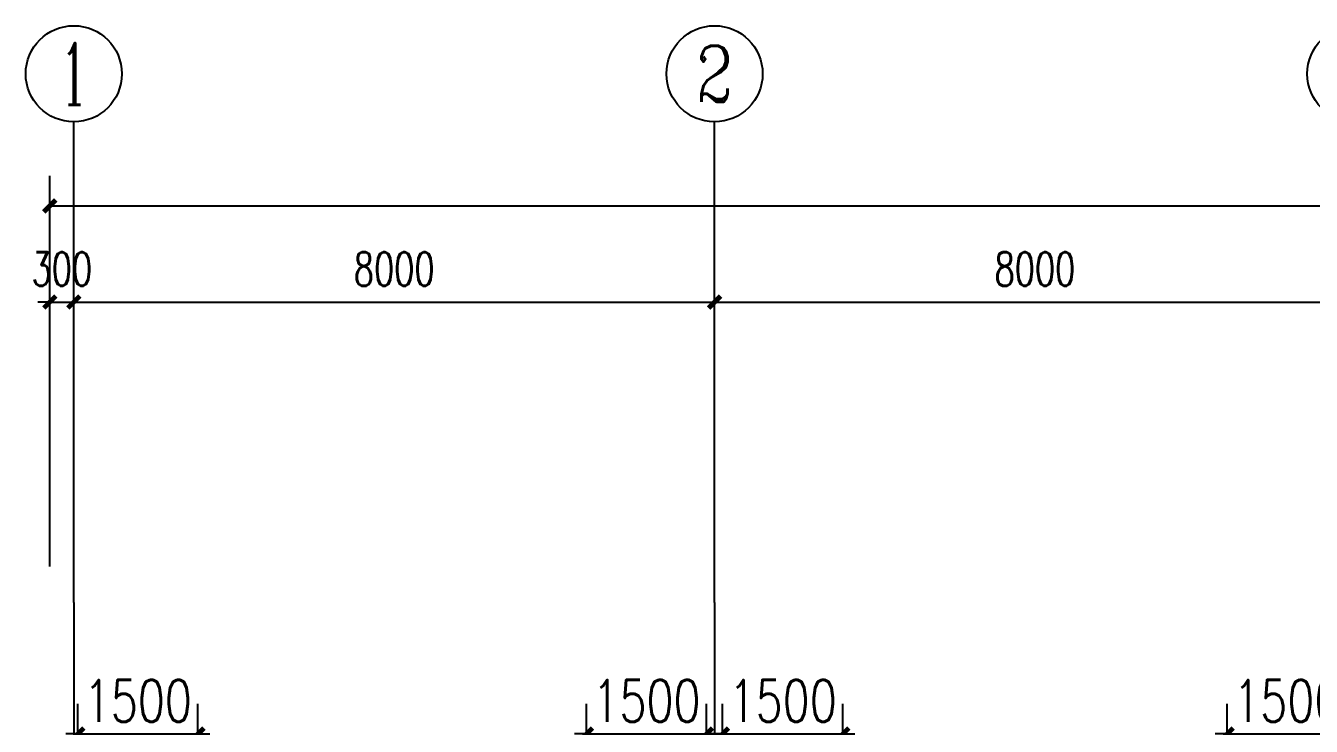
# Model space of a CAD drawing. Extents: x 0 to 2838408, y -923048 to 203859.
# Drawn here: x 2680663 to 2696713, y -329122 to -320375 of the extents above; entities that cross this region are included whole.
import ezdxf
from ezdxf.enums import TextEntityAlignment as Align

# ---------------------------------------------------------------- set-up
doc = ezdxf.new("R2010")
doc.units = 0
doc.header["$LTSCALE"] = 1000
for name, color, linetype in [('AXIS', 3, 'Continuous'), ('AXIS_TEXT', 7, 'Continuous'), ('DOTE', 8, 'Continuous'), ('TWT_DIM', 3, 'Continuous'), ('XREF', 8, 'Continuous')]:
    doc.layers.add(name, color=color, linetype=linetype)
doc.styles.add('_TCH_AXIS', font='COMPLEX', dxfattribs={"bigfont": 'GBCBIG'})
doc.styles.add('_TCH_DIM_T3', font='SIMPLEX', dxfattribs={"width": 0.75, "bigfont": 'HZTXT'})
doc.styles.add('A_DIM_T3', font='SIMPLEX', dxfattribs={"width": 0.7, "bigfont": 'HZ'})
doc.styles.add('COMPLEX', font='COMPLEX')
doc.dimstyles.new('_TCH_ARCH&&150', dxfattribs={"dimtxt": 420, "dimasz": 150, "dimexe": 375, "dimexo": 450, "dimgap": 202.5, "dimtad": 1, "dimdec": 0, "dimzin": 0, "dimdsep": 46, "dimtxsty": 'A_DIM_T3', "dimblk": 'ARCHTICK', "dimcen": 0.09, "dimclrt": 7, "dimazin": 2, "dimtfac": 1, "dimtdec": 0, "dimtix": 1, "dimtmove": 2, "dimatfit": 3, "dimfxl": 150, "dimtolj": 1, "dimtzin": 0, "dimarcsym": 0})
doc.dimstyles.new('_TWT_ARCH&&150', dxfattribs={"dimtxt": 525, "dimasz": 150, "dimexe": 375, "dimexo": 450, "dimgap": 150, "dimtad": 1, "dimdec": 0, "dimzin": 0, "dimdsep": 46, "dimtxsty": '_TCH_DIM_T3', "dimblk": 'ARCHTICK', "dimcen": 0.09, "dimclrt": 7, "dimazin": 2, "dimtfac": 1, "dimtdec": 0, "dimtix": 1, "dimtmove": 2, "dimatfit": 3, "dimfxl": 1, "dimtolj": 1, "dimtzin": 0, "dimarcsym": 0})

# ---------------------------------------------------------------- blocks, each defined once
blk = doc.blocks.new('_ArchTick')
at = {"color": 0, "linetype": 'ByBlock', "const_width": 0.4}
blk.add_lwpolyline([(-0.5, -0.5), (0.5, 0.5)], dxfattribs=at)
blk = doc.blocks.new('*D92')
at = {"layer": 'AXIS', "color": 0, "lineweight": -2, "transparency": 16777216}
for p, q in [((2344917, -327125), (2344917, -322250)), ((2452117, -327125), (2452117, -322250)), ((2344917, -322625), (2452117, -322625))]:
    blk.add_line(p, q, dxfattribs=at)
at = {"layer": 'Defpoints', "color": 0, "transparency": 16777216}
for p in [(2452117, -322625), (2344917, -327575), (2452117, -327575)]:
    blk.add_point(p, dxfattribs=at)
at = {"layer": 'AXIS', "color": 0, "lineweight": -2, "transparency": 16777216, "xscale": 150, "yscale": 150, "zscale": 150, "rotation": 180}
blk.add_blockref('_ArchTick', (2344917, -322625), dxfattribs=at)
at = {"layer": 'AXIS', "color": 0, "lineweight": -2, "transparency": 16777216, "xscale": 150, "yscale": 150, "zscale": 150}
blk.add_blockref('_ArchTick', (2452117, -322625), dxfattribs=at)
at = {"layer": 'AXIS', "color": 7, "transparency": 16777216, "insert": (2398517, -322213), "char_height": 420, "attachment_point": 5, "style": 'A_DIM_T3'}
blk.add_mtext('\\A1;107200', dxfattribs=at)
blk = doc.blocks.new('*D93')
at = {"layer": 'AXIS', "color": 0, "lineweight": -2, "transparency": 16777216}
for p, q in [((2344917, -327125), (2344917, -323450)), ((2345217, -327125), (2345217, -323450)), ((2344917, -323825), (2344767, -323825)), ((2344917, -323825), (2345217, -323825)), ((2345217, -323825), (2345367, -323825))]:
    blk.add_line(p, q, dxfattribs=at)
at = {"layer": 'Defpoints', "color": 0, "transparency": 16777216}
for p in [(2345217, -323825), (2344917, -327575), (2345217, -327575)]:
    blk.add_point(p, dxfattribs=at)
at = {"layer": 'AXIS', "color": 0, "lineweight": -2, "transparency": 16777216, "xscale": 150, "yscale": 150, "zscale": 150}
blk.add_blockref('_ArchTick', (2344917, -323825), dxfattribs=at)
at = {"layer": 'AXIS', "color": 0, "lineweight": -2, "transparency": 16777216, "xscale": 150, "yscale": 150, "zscale": 150, "rotation": 180}
blk.add_blockref('_ArchTick', (2345217, -323825), dxfattribs=at)
at = {"layer": 'AXIS', "color": 7, "transparency": 16777216, "insert": (2345067, -323413), "char_height": 420, "attachment_point": 5, "style": 'A_DIM_T3'}
blk.add_mtext('\\A1;300', dxfattribs=at)
blk = doc.blocks.new('*D94')
at = {"layer": 'AXIS', "color": 0, "lineweight": -2, "transparency": 16777216}
for p, q in [((2345217, -327125), (2345217, -323450)), ((2353217, -327125), (2353217, -323450)), ((2345217, -323825), (2353217, -323825))]:
    blk.add_line(p, q, dxfattribs=at)
at = {"layer": 'Defpoints', "color": 0, "transparency": 16777216}
for p in [(2353217, -323825), (2345217, -327575), (2353217, -327575)]:
    blk.add_point(p, dxfattribs=at)
at = {"layer": 'AXIS', "color": 0, "lineweight": -2, "transparency": 16777216, "xscale": 150, "yscale": 150, "zscale": 150, "rotation": 180}
blk.add_blockref('_ArchTick', (2345217, -323825), dxfattribs=at)
at = {"layer": 'AXIS', "color": 0, "lineweight": -2, "transparency": 16777216, "xscale": 150, "yscale": 150, "zscale": 150}
blk.add_blockref('_ArchTick', (2353217, -323825), dxfattribs=at)
at = {"layer": 'AXIS', "color": 7, "transparency": 16777216, "insert": (2349217, -323413), "char_height": 420, "attachment_point": 5, "style": 'A_DIM_T3'}
blk.add_mtext('\\A1;8000', dxfattribs=at)
blk = doc.blocks.new('*D95')
at = {"layer": 'AXIS', "color": 0, "lineweight": -2, "transparency": 16777216}
for p, q in [((2353217, -327125), (2353217, -323450)), ((2361217, -327125), (2361217, -323450)), ((2353217, -323825), (2361217, -323825))]:
    blk.add_line(p, q, dxfattribs=at)
at = {"layer": 'Defpoints', "color": 0, "transparency": 16777216}
for p in [(2361217, -323825), (2353217, -327575), (2361217, -327575)]:
    blk.add_point(p, dxfattribs=at)
at = {"layer": 'AXIS', "color": 0, "lineweight": -2, "transparency": 16777216, "xscale": 150, "yscale": 150, "zscale": 150, "rotation": 180}
blk.add_blockref('_ArchTick', (2353217, -323825), dxfattribs=at)
at = {"layer": 'AXIS', "color": 0, "lineweight": -2, "transparency": 16777216, "xscale": 150, "yscale": 150, "zscale": 150}
blk.add_blockref('_ArchTick', (2361217, -323825), dxfattribs=at)
at = {"layer": 'AXIS', "color": 7, "transparency": 16777216, "insert": (2357217, -323413), "char_height": 420, "attachment_point": 5, "style": 'A_DIM_T3'}
blk.add_mtext('\\A1;8000', dxfattribs=at)
blk = doc.blocks.new('*D156')
at = {"layer": 'AXIS', "color": 0, "lineweight": -2, "transparency": 16777216}
for p, q in [((2344917, -327125), (2344917, -322250)), ((2452117, -327125), (2452117, -322250)), ((2344917, -322625), (2452117, -322625))]:
    blk.add_line(p, q, dxfattribs=at)
at = {"layer": 'Defpoints', "color": 0, "transparency": 16777216}
for p in [(2452117, -322625), (2344917, -327575), (2452117, -327575)]:
    blk.add_point(p, dxfattribs=at)
at = {"layer": 'AXIS', "color": 0, "lineweight": -2, "transparency": 16777216, "xscale": 150, "yscale": 150, "zscale": 150, "rotation": 180}
blk.add_blockref('_ArchTick', (2344917, -322625), dxfattribs=at)
at = {"layer": 'AXIS', "color": 0, "lineweight": -2, "transparency": 16777216, "xscale": 150, "yscale": 150, "zscale": 150}
blk.add_blockref('_ArchTick', (2452117, -322625), dxfattribs=at)
at = {"layer": 'AXIS', "color": 7, "transparency": 16777216, "insert": (2398517, -322213), "char_height": 420, "attachment_point": 5, "style": 'A_DIM_T3'}
blk.add_mtext('\\A1;107200', dxfattribs=at)
blk = doc.blocks.new('*D157')
at = {"layer": 'AXIS', "color": 0, "lineweight": -2, "transparency": 16777216}
for p, q in [((2344917, -327125), (2344917, -323450)), ((2345217, -327125), (2345217, -323450)), ((2344917, -323825), (2344767, -323825)), ((2344917, -323825), (2345217, -323825)), ((2345217, -323825), (2345367, -323825))]:
    blk.add_line(p, q, dxfattribs=at)
at = {"layer": 'Defpoints', "color": 0, "transparency": 16777216}
for p in [(2345217, -323825), (2344917, -327575), (2345217, -327575)]:
    blk.add_point(p, dxfattribs=at)
at = {"layer": 'AXIS', "color": 0, "lineweight": -2, "transparency": 16777216, "xscale": 150, "yscale": 150, "zscale": 150}
blk.add_blockref('_ArchTick', (2344917, -323825), dxfattribs=at)
at = {"layer": 'AXIS', "color": 0, "lineweight": -2, "transparency": 16777216, "xscale": 150, "yscale": 150, "zscale": 150, "rotation": 180}
blk.add_blockref('_ArchTick', (2345217, -323825), dxfattribs=at)
at = {"layer": 'AXIS', "color": 7, "transparency": 16777216, "insert": (2345067, -323413), "char_height": 420, "attachment_point": 5, "style": 'A_DIM_T3'}
blk.add_mtext('\\A1;300', dxfattribs=at)
blk = doc.blocks.new('*D158')
at = {"layer": 'AXIS', "color": 0, "lineweight": -2, "transparency": 16777216}
for p, q in [((2345217, -327125), (2345217, -323450)), ((2353217, -327125), (2353217, -323450)), ((2345217, -323825), (2353217, -323825))]:
    blk.add_line(p, q, dxfattribs=at)
at = {"layer": 'Defpoints', "color": 0, "transparency": 16777216}
for p in [(2353217, -323825), (2345217, -327575), (2353217, -327575)]:
    blk.add_point(p, dxfattribs=at)
at = {"layer": 'AXIS', "color": 0, "lineweight": -2, "transparency": 16777216, "xscale": 150, "yscale": 150, "zscale": 150, "rotation": 180}
blk.add_blockref('_ArchTick', (2345217, -323825), dxfattribs=at)
at = {"layer": 'AXIS', "color": 0, "lineweight": -2, "transparency": 16777216, "xscale": 150, "yscale": 150, "zscale": 150}
blk.add_blockref('_ArchTick', (2353217, -323825), dxfattribs=at)
at = {"layer": 'AXIS', "color": 7, "transparency": 16777216, "insert": (2349217, -323413), "char_height": 420, "attachment_point": 5, "style": 'A_DIM_T3'}
blk.add_mtext('\\A1;8000', dxfattribs=at)
blk = doc.blocks.new('*D159')
at = {"layer": 'AXIS', "color": 0, "lineweight": -2, "transparency": 16777216}
for p, q in [((2353217, -327125), (2353217, -323450)), ((2361217, -327125), (2361217, -323450)), ((2353217, -323825), (2361217, -323825))]:
    blk.add_line(p, q, dxfattribs=at)
at = {"layer": 'Defpoints', "color": 0, "transparency": 16777216}
for p in [(2361217, -323825), (2353217, -327575), (2361217, -327575)]:
    blk.add_point(p, dxfattribs=at)
at = {"layer": 'AXIS', "color": 0, "lineweight": -2, "transparency": 16777216, "xscale": 150, "yscale": 150, "zscale": 150, "rotation": 180}
blk.add_blockref('_ArchTick', (2353217, -323825), dxfattribs=at)
at = {"layer": 'AXIS', "color": 0, "lineweight": -2, "transparency": 16777216, "xscale": 150, "yscale": 150, "zscale": 150}
blk.add_blockref('_ArchTick', (2361217, -323825), dxfattribs=at)
at = {"layer": 'AXIS', "color": 7, "transparency": 16777216, "insert": (2357217, -323413), "char_height": 420, "attachment_point": 5, "style": 'A_DIM_T3'}
blk.add_mtext('\\A1;8000', dxfattribs=at)
blk = doc.blocks.new('*D220')
at = {"layer": 'AXIS', "color": 0, "lineweight": -2, "transparency": 16777216}
for p, q in [((2344917, -327125), (2344917, -322250)), ((2452117, -327125), (2452117, -322250)), ((2344917, -322625), (2452117, -322625))]:
    blk.add_line(p, q, dxfattribs=at)
at = {"layer": 'Defpoints', "color": 0, "transparency": 16777216}
for p in [(2452117, -322625), (2344917, -327575), (2452117, -327575)]:
    blk.add_point(p, dxfattribs=at)
at = {"layer": 'AXIS', "color": 0, "lineweight": -2, "transparency": 16777216, "xscale": 150, "yscale": 150, "zscale": 150, "rotation": 180}
blk.add_blockref('_ArchTick', (2344917, -322625), dxfattribs=at)
at = {"layer": 'AXIS', "color": 0, "lineweight": -2, "transparency": 16777216, "xscale": 150, "yscale": 150, "zscale": 150}
blk.add_blockref('_ArchTick', (2452117, -322625), dxfattribs=at)
at = {"layer": 'AXIS', "color": 7, "transparency": 16777216, "insert": (2398517, -322213), "char_height": 420, "attachment_point": 5, "style": 'A_DIM_T3'}
blk.add_mtext('\\A1;107200', dxfattribs=at)
blk = doc.blocks.new('*D221')
at = {"layer": 'AXIS', "color": 0, "lineweight": -2, "transparency": 16777216}
for p, q in [((2344917, -327125), (2344917, -323450)), ((2345217, -327125), (2345217, -323450)), ((2344917, -323825), (2344767, -323825)), ((2344917, -323825), (2345217, -323825)), ((2345217, -323825), (2345367, -323825))]:
    blk.add_line(p, q, dxfattribs=at)
at = {"layer": 'Defpoints', "color": 0, "transparency": 16777216}
for p in [(2345217, -323825), (2344917, -327575), (2345217, -327575)]:
    blk.add_point(p, dxfattribs=at)
at = {"layer": 'AXIS', "color": 0, "lineweight": -2, "transparency": 16777216, "xscale": 150, "yscale": 150, "zscale": 150}
blk.add_blockref('_ArchTick', (2344917, -323825), dxfattribs=at)
at = {"layer": 'AXIS', "color": 0, "lineweight": -2, "transparency": 16777216, "xscale": 150, "yscale": 150, "zscale": 150, "rotation": 180}
blk.add_blockref('_ArchTick', (2345217, -323825), dxfattribs=at)
at = {"layer": 'AXIS', "color": 7, "transparency": 16777216, "insert": (2345067, -323413), "char_height": 420, "attachment_point": 5, "style": 'A_DIM_T3'}
blk.add_mtext('\\A1;300', dxfattribs=at)
blk = doc.blocks.new('*D222')
at = {"layer": 'AXIS', "color": 0, "lineweight": -2, "transparency": 16777216}
for p, q in [((2345217, -327125), (2345217, -323450)), ((2353217, -327125), (2353217, -323450)), ((2345217, -323825), (2353217, -323825))]:
    blk.add_line(p, q, dxfattribs=at)
at = {"layer": 'Defpoints', "color": 0, "transparency": 16777216}
for p in [(2353217, -323825), (2345217, -327575), (2353217, -327575)]:
    blk.add_point(p, dxfattribs=at)
at = {"layer": 'AXIS', "color": 0, "lineweight": -2, "transparency": 16777216, "xscale": 150, "yscale": 150, "zscale": 150, "rotation": 180}
blk.add_blockref('_ArchTick', (2345217, -323825), dxfattribs=at)
at = {"layer": 'AXIS', "color": 0, "lineweight": -2, "transparency": 16777216, "xscale": 150, "yscale": 150, "zscale": 150}
blk.add_blockref('_ArchTick', (2353217, -323825), dxfattribs=at)
at = {"layer": 'AXIS', "color": 7, "transparency": 16777216, "insert": (2349217, -323413), "char_height": 420, "attachment_point": 5, "style": 'A_DIM_T3'}
blk.add_mtext('\\A1;8000', dxfattribs=at)
blk = doc.blocks.new('*D223')
at = {"layer": 'AXIS', "color": 0, "lineweight": -2, "transparency": 16777216}
for p, q in [((2353217, -327125), (2353217, -323450)), ((2361217, -327125), (2361217, -323450)), ((2353217, -323825), (2361217, -323825))]:
    blk.add_line(p, q, dxfattribs=at)
at = {"layer": 'Defpoints', "color": 0, "transparency": 16777216}
for p in [(2361217, -323825), (2353217, -327575), (2361217, -327575)]:
    blk.add_point(p, dxfattribs=at)
at = {"layer": 'AXIS', "color": 0, "lineweight": -2, "transparency": 16777216, "xscale": 150, "yscale": 150, "zscale": 150, "rotation": 180}
blk.add_blockref('_ArchTick', (2353217, -323825), dxfattribs=at)
at = {"layer": 'AXIS', "color": 0, "lineweight": -2, "transparency": 16777216, "xscale": 150, "yscale": 150, "zscale": 150}
blk.add_blockref('_ArchTick', (2361217, -323825), dxfattribs=at)
at = {"layer": 'AXIS', "color": 7, "transparency": 16777216, "insert": (2357217, -323413), "char_height": 420, "attachment_point": 5, "style": 'A_DIM_T3'}
blk.add_mtext('\\A1;8000', dxfattribs=at)
blk = doc.blocks.new('_AXISO')
at = {"color": 0}
blk.add_circle((0, 0), 0.5, dxfattribs=at)
at = {"layer": 'AXIS_TEXT', "color": 0, "style": 'COMPLEX', "width": 1.041667}
blk.add_attdef('A', text='', height=0.56, dxfattribs=at).set_placement((-0.25, -0.28), (0.25, -0.28), align=Align.FIT)
blk = doc.blocks.new('*D284')
at = {"layer": 'AXIS', "color": 0, "lineweight": -2, "transparency": 16777216}
for p, q in [((2344917, -327125), (2344917, -322250)), ((2452117, -327125), (2452117, -322250)), ((2344917, -322625), (2452117, -322625))]:
    blk.add_line(p, q, dxfattribs=at)
at = {"layer": 'Defpoints', "color": 0, "transparency": 16777216}
for p in [(2452117, -322625), (2344917, -327575), (2452117, -327575)]:
    blk.add_point(p, dxfattribs=at)
at = {"layer": 'AXIS', "color": 0, "lineweight": -2, "transparency": 16777216, "xscale": 150, "yscale": 150, "zscale": 150, "rotation": 180}
blk.add_blockref('_ArchTick', (2344917, -322625), dxfattribs=at)
at = {"layer": 'AXIS', "color": 0, "lineweight": -2, "transparency": 16777216, "xscale": 150, "yscale": 150, "zscale": 150}
blk.add_blockref('_ArchTick', (2452117, -322625), dxfattribs=at)
at = {"layer": 'AXIS', "color": 7, "transparency": 16777216, "insert": (2398517, -322213), "char_height": 420, "attachment_point": 5, "style": 'A_DIM_T3'}
blk.add_mtext('\\A1;107200', dxfattribs=at)
blk = doc.blocks.new('*D285')
at = {"layer": 'AXIS', "color": 0, "lineweight": -2, "transparency": 16777216}
for p, q in [((2344917, -327125), (2344917, -323450)), ((2345217, -327125), (2345217, -323450)), ((2344917, -323825), (2344767, -323825)), ((2344917, -323825), (2345217, -323825)), ((2345217, -323825), (2345367, -323825))]:
    blk.add_line(p, q, dxfattribs=at)
at = {"layer": 'Defpoints', "color": 0, "transparency": 16777216}
for p in [(2345217, -323825), (2344917, -327575), (2345217, -327575)]:
    blk.add_point(p, dxfattribs=at)
at = {"layer": 'AXIS', "color": 0, "lineweight": -2, "transparency": 16777216, "xscale": 150, "yscale": 150, "zscale": 150}
blk.add_blockref('_ArchTick', (2344917, -323825), dxfattribs=at)
at = {"layer": 'AXIS', "color": 0, "lineweight": -2, "transparency": 16777216, "xscale": 150, "yscale": 150, "zscale": 150, "rotation": 180}
blk.add_blockref('_ArchTick', (2345217, -323825), dxfattribs=at)
at = {"layer": 'AXIS', "color": 7, "transparency": 16777216, "insert": (2345067, -323413), "char_height": 420, "attachment_point": 5, "style": 'A_DIM_T3'}
blk.add_mtext('\\A1;300', dxfattribs=at)
blk = doc.blocks.new('*D286')
at = {"layer": 'AXIS', "color": 0, "lineweight": -2, "transparency": 16777216}
for p, q in [((2345217, -327125), (2345217, -323450)), ((2353217, -327125), (2353217, -323450)), ((2345217, -323825), (2353217, -323825))]:
    blk.add_line(p, q, dxfattribs=at)
at = {"layer": 'Defpoints', "color": 0, "transparency": 16777216}
for p in [(2353217, -323825), (2345217, -327575), (2353217, -327575)]:
    blk.add_point(p, dxfattribs=at)
at = {"layer": 'AXIS', "color": 0, "lineweight": -2, "transparency": 16777216, "xscale": 150, "yscale": 150, "zscale": 150, "rotation": 180}
blk.add_blockref('_ArchTick', (2345217, -323825), dxfattribs=at)
at = {"layer": 'AXIS', "color": 0, "lineweight": -2, "transparency": 16777216, "xscale": 150, "yscale": 150, "zscale": 150}
blk.add_blockref('_ArchTick', (2353217, -323825), dxfattribs=at)
at = {"layer": 'AXIS', "color": 7, "transparency": 16777216, "insert": (2349217, -323413), "char_height": 420, "attachment_point": 5, "style": 'A_DIM_T3'}
blk.add_mtext('\\A1;8000', dxfattribs=at)
blk = doc.blocks.new('*D287')
at = {"layer": 'AXIS', "color": 0, "lineweight": -2, "transparency": 16777216}
for p, q in [((2353217, -327125), (2353217, -323450)), ((2361217, -327125), (2361217, -323450)), ((2353217, -323825), (2361217, -323825))]:
    blk.add_line(p, q, dxfattribs=at)
at = {"layer": 'Defpoints', "color": 0, "transparency": 16777216}
for p in [(2361217, -323825), (2353217, -327575), (2361217, -327575)]:
    blk.add_point(p, dxfattribs=at)
at = {"layer": 'AXIS', "color": 0, "lineweight": -2, "transparency": 16777216, "xscale": 150, "yscale": 150, "zscale": 150, "rotation": 180}
blk.add_blockref('_ArchTick', (2353217, -323825), dxfattribs=at)
at = {"layer": 'AXIS', "color": 0, "lineweight": -2, "transparency": 16777216, "xscale": 150, "yscale": 150, "zscale": 150}
blk.add_blockref('_ArchTick', (2361217, -323825), dxfattribs=at)
at = {"layer": 'AXIS', "color": 7, "transparency": 16777216, "insert": (2357217, -323413), "char_height": 420, "attachment_point": 5, "style": 'A_DIM_T3'}
blk.add_mtext('\\A1;8000', dxfattribs=at)
blk = doc.blocks.new('*D1917')
at = {"layer": 'Defpoints', "color": 0, "linetype": 'ByBlock', "transparency": 16777216}
for p in [(2697163, -329218), (2695663, -330425), (2697163, -330425)]:
    blk.add_point(p, dxfattribs=at)
at = {"layer": 'TWT_DIM', "color": 0, "linetype": 'ByBlock', "lineweight": -2, "transparency": 16777216}
for p, q in [((2695663, -329975), (2695663, -328843)), ((2697163, -329975), (2697163, -328843)), ((2695663, -329218), (2695513, -329218)), ((2695663, -329218), (2697163, -329218)), ((2697163, -329218), (2697313, -329218))]:
    blk.add_line(p, q, dxfattribs=at)
at = {"layer": 'TWT_DIM', "color": 0, "linetype": 'ByBlock', "lineweight": -2, "transparency": 16777216, "xscale": 150, "yscale": 150, "zscale": 150}
blk.add_blockref('_ArchTick', (2695663, -329218), dxfattribs=at)
at = {"layer": 'TWT_DIM', "color": 0, "linetype": 'ByBlock', "lineweight": -2, "transparency": 16777216, "xscale": 150, "yscale": 150, "zscale": 150, "rotation": 180}
blk.add_blockref('_ArchTick', (2697163, -329218), dxfattribs=at)
at = {"layer": 'TWT_DIM', "color": 7, "linetype": 'ByBlock', "transparency": 16777216, "insert": (2696413, -328805), "char_height": 525, "attachment_point": 5, "style": '_TCH_DIM_T3'}
blk.add_mtext('\\A1;1500', dxfattribs=at)
blk = doc.blocks.new('*D1919')
at = {"layer": 'Defpoints', "color": 0, "linetype": 'ByBlock', "transparency": 16777216}
for p in [(2690863, -329218), (2689363, -330425), (2690863, -330425)]:
    blk.add_point(p, dxfattribs=at)
at = {"layer": 'TWT_DIM', "color": 0, "linetype": 'ByBlock', "lineweight": -2, "transparency": 16777216}
for p, q in [((2689363, -329975), (2689363, -328843)), ((2690863, -329975), (2690863, -328843)), ((2689363, -329218), (2689213, -329218)), ((2689363, -329218), (2690863, -329218)), ((2690863, -329218), (2691013, -329218))]:
    blk.add_line(p, q, dxfattribs=at)
at = {"layer": 'TWT_DIM', "color": 0, "linetype": 'ByBlock', "lineweight": -2, "transparency": 16777216, "xscale": 150, "yscale": 150, "zscale": 150}
blk.add_blockref('_ArchTick', (2689363, -329218), dxfattribs=at)
at = {"layer": 'TWT_DIM', "color": 0, "linetype": 'ByBlock', "lineweight": -2, "transparency": 16777216, "xscale": 150, "yscale": 150, "zscale": 150, "rotation": 180}
blk.add_blockref('_ArchTick', (2690863, -329218), dxfattribs=at)
at = {"layer": 'TWT_DIM', "color": 7, "linetype": 'ByBlock', "transparency": 16777216, "insert": (2690113, -328805), "char_height": 525, "attachment_point": 5, "style": '_TCH_DIM_T3'}
blk.add_mtext('\\A1;1500', dxfattribs=at)
blk = doc.blocks.new('*D1921')
at = {"layer": 'Defpoints', "color": 0, "linetype": 'ByBlock', "transparency": 16777216}
for p in [(2689163, -329218), (2687663, -330425), (2689163, -330425)]:
    blk.add_point(p, dxfattribs=at)
at = {"layer": 'TWT_DIM', "color": 0, "linetype": 'ByBlock', "lineweight": -2, "transparency": 16777216}
for p, q in [((2687663, -329975), (2687663, -328843)), ((2689163, -329975), (2689163, -328843)), ((2687663, -329218), (2687513, -329218)), ((2687663, -329218), (2689163, -329218)), ((2689163, -329218), (2689313, -329218))]:
    blk.add_line(p, q, dxfattribs=at)
at = {"layer": 'TWT_DIM', "color": 0, "linetype": 'ByBlock', "lineweight": -2, "transparency": 16777216, "xscale": 150, "yscale": 150, "zscale": 150}
blk.add_blockref('_ArchTick', (2687663, -329218), dxfattribs=at)
at = {"layer": 'TWT_DIM', "color": 0, "linetype": 'ByBlock', "lineweight": -2, "transparency": 16777216, "xscale": 150, "yscale": 150, "zscale": 150, "rotation": 180}
blk.add_blockref('_ArchTick', (2689163, -329218), dxfattribs=at)
at = {"layer": 'TWT_DIM', "color": 7, "linetype": 'ByBlock', "transparency": 16777216, "insert": (2688413, -328805), "char_height": 525, "attachment_point": 5, "style": '_TCH_DIM_T3'}
blk.add_mtext('\\A1;1500', dxfattribs=at)
blk = doc.blocks.new('*D1923')
at = {"layer": 'Defpoints', "color": 0, "linetype": 'ByBlock', "transparency": 16777216}
for p in [(2682813, -329218), (2681313, -330425), (2682813, -330425)]:
    blk.add_point(p, dxfattribs=at)
at = {"layer": 'TWT_DIM', "color": 0, "linetype": 'ByBlock', "lineweight": -2, "transparency": 16777216}
for p, q in [((2681313, -329975), (2681313, -328843)), ((2682813, -329975), (2682813, -328843)), ((2681313, -329218), (2681163, -329218)), ((2681313, -329218), (2682813, -329218)), ((2682813, -329218), (2682963, -329218))]:
    blk.add_line(p, q, dxfattribs=at)
at = {"layer": 'TWT_DIM', "color": 0, "linetype": 'ByBlock', "lineweight": -2, "transparency": 16777216, "xscale": 150, "yscale": 150, "zscale": 150}
blk.add_blockref('_ArchTick', (2681313, -329218), dxfattribs=at)
at = {"layer": 'TWT_DIM', "color": 0, "linetype": 'ByBlock', "lineweight": -2, "transparency": 16777216, "xscale": 150, "yscale": 150, "zscale": 150, "rotation": 180}
blk.add_blockref('_ArchTick', (2682813, -329218), dxfattribs=at)
at = {"layer": 'TWT_DIM', "color": 7, "linetype": 'ByBlock', "transparency": 16777216, "insert": (2682063, -328805), "char_height": 525, "attachment_point": 5, "style": '_TCH_DIM_T3'}
blk.add_mtext('\\A1;1500', dxfattribs=at)
blk = doc.blocks.new('2F1')
at = {"layer": 'AXIS'}
for p, q in [((2345216.7, -327575.2), (2345216.7, -321575.2)), ((2353216.7, -327575.2), (2353216.7, -321575.2))]:
    blk.add_line(p, q, dxfattribs=at)
at = {"layer": 'DOTE'}
for p, q in [((2345216.7, -327575.2), (2345216.7, -410775.2)), ((2345216.7, -327575.2), (2345216.7, -333025.1)), ((2353216.7, -327575.2), (2353216.7, -410775.2))]:
    blk.add_line(p, q, dxfattribs=at)
at = {"layer": 'AXIS'}
ref = blk.add_blockref('_AXISO', (2345216.7, -320975.2), dxfattribs=dict(at, xscale=1200, yscale=1200, zscale=1200))
ref.add_attrib('A', '1', dxfattribs={"layer": 'AXIS_TEXT', "height": 772.1, "style": '_TCH_AXIS'}).set_placement((2345051.3, -321361.3), (2345382.2, -321361.3), align=Align.FIT)
ref = blk.add_blockref('_AXISO', (2353216.7, -320975.2), dxfattribs=dict(at, xscale=1200, yscale=1200, zscale=1200))
ref.add_attrib('A', '2', dxfattribs={"layer": 'AXIS_TEXT', "height": 698.9, "style": '_TCH_AXIS'}).set_placement((2352983.8, -321324.7), (2353449.7, -321324.7), align=Align.FIT)
ref = blk.add_blockref('_AXISO', (2361216.7, -320975.2), dxfattribs=dict(at, xscale=1200, yscale=1200, zscale=1200))
ref.add_attrib('A', '3', dxfattribs={"layer": 'AXIS_TEXT', "height": 698.9, "style": '_TCH_AXIS'}).set_placement((2360983.8, -321324.7), (2361449.7, -321324.7), align=Align.FIT)
for p1, p2, distance, picture, middle in [((2344916.7, -327575.2), (2452116.7, -327575.2), 4950, '*D92', (2398516.7, -322212.7)), ((2344916.7, -327575.2), (2452116.7, -327575.2), 4950, '*D156', (2398516.7, -322212.7)), ((2344916.7, -327575.2), (2452116.7, -327575.2), 4950, '*D220', (2398516.7, -322212.7)), ((2344916.7, -327575.2), (2452116.7, -327575.2), 4950, '*D284', (2398516.7, -322212.7)), ((2344916.7, -327575.2), (2345216.7, -327575.2), 3750, '*D93', (2345066.7, -323412.7)), ((2344916.7, -327575.2), (2345216.7, -327575.2), 3750, '*D157', (2345066.7, -323412.7)), ((2344916.7, -327575.2), (2345216.7, -327575.2), 3750, '*D221', (2345066.7, -323412.7)), ((2344916.7, -327575.2), (2345216.7, -327575.2), 3750, '*D285', (2345066.7, -323412.7)), ((2345216.7, -327575.2), (2353216.7, -327575.2), 3750, '*D94', (2349216.7, -323412.7)), ((2345216.7, -327575.2), (2353216.7, -327575.2), 3750, '*D158', (2349216.7, -323412.7)), ((2345216.7, -327575.2), (2353216.7, -327575.2), 3750, '*D222', (2349216.7, -323412.7)), ((2345216.7, -327575.2), (2353216.7, -327575.2), 3750, '*D286', (2349216.7, -323412.7)), ((2353216.7, -327575.2), (2361216.7, -327575.2), 3750, '*D95', (2357216.7, -323412.7)), ((2353216.7, -327575.2), (2361216.7, -327575.2), 3750, '*D159', (2357216.7, -323412.7)), ((2353216.7, -327575.2), (2361216.7, -327575.2), 3750, '*D223', (2357216.7, -323412.7)), ((2353216.7, -327575.2), (2361216.7, -327575.2), 3750, '*D287', (2357216.7, -323412.7))]:
    dim = blk.add_aligned_dim(p1=p1, p2=p2, distance=distance, dimstyle='_TCH_ARCH&&150', dxfattribs=at)
    dim.commit()
    dim.dimension.update_dxf_attribs({"geometry": picture, "text_midpoint": middle})

msp = doc.modelspace()

# ---------------------------------------------------------------- block references
at = {"layer": 'XREF'}
msp.add_blockref('2F1', (336045.8, 0), dxfattribs=at)

# ---------------------------------------------------------------- dimensions: what is measured, and where the dimension line sits
at = {"layer": 'TWT_DIM', "linetype": 'ByBlock'}
for p1, p2, picture, middle in [((2681312.5, -330425.2), (2682812.5, -330425.2), '*D1923', (2682062.5, -328805.3)), ((2687662.5, -330425.2), (2689162.5, -330425.2), '*D1921', (2688412.5, -328805.3)), ((2689362.5, -330425.2), (2690862.5, -330425.2), '*D1919', (2690112.5, -328805.3)), ((2695662.5, -330425.2), (2697162.5, -330425.2), '*D1917', (2696412.5, -328805.3))]:
    dim = msp.add_aligned_dim(p1=p1, p2=p2, distance=1207.4, dimstyle='_TWT_ARCH&&150', dxfattribs=at)
    dim.commit()
    dim.dimension.update_dxf_attribs({"geometry": picture, "text_midpoint": middle})

doc.saveas('drawing.dxf')
